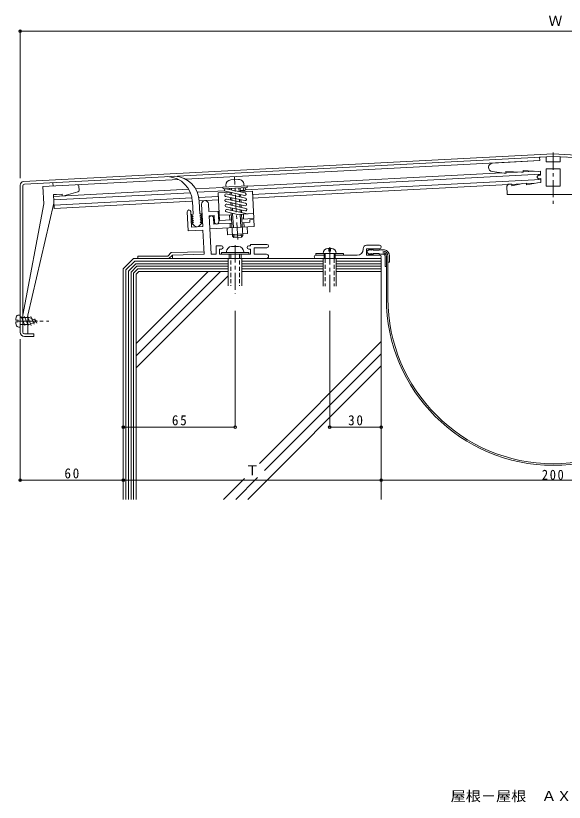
# Model space of a CAD drawing. Units: millimetres, scale not verified. Extents: x -375 to 377, y -270 to 242.
# Drawn here: x -374.9 to -55.9, y -269.5 to 187.5 of the extents above; entities that cross this region are included whole.
import ezdxf
from ezdxf.enums import TextEntityAlignment as Align

# ---------------------------------------------------------------- set-up
doc = ezdxf.new("R2010")
doc.units = ezdxf.units.MM
doc.header["$LTSCALE"] = 2
doc.header["$PDMODE"] = 32
doc.header["$PDSIZE"] = 1.6
doc.linetypes.add('CHAIN1', pattern=[8, 5, -1, 1, -1])
doc.linetypes.add('DASHED1', pattern=[1.8, 1.2, -0.6])
for name, color, linetype, lineweight in [('D-0', 3, 'Continuous', 9), ('D-1', 2, 'Continuous', 9), ('D-2', 4, 'Continuous', 9), ('D-3', 6, 'Continuous', 5), ('D-4', 7, 'Continuous', 9), ('D-5', 7, 'Continuous', 9)]:
    doc.layers.add(name, color=color, linetype=linetype, lineweight=lineweight)
doc.layers.add('F-5_F-5ﾚｲﾔ', color=2, linetype='Continuous')
doc.styles.add('ＭＳ ゴシック', font='')
doc.styles.get('ＭＳ ゴシック').set_extended_font_data('MS Gothic')

msp = doc.modelspace()

# ---------------------------------------------------------------- linework, layer by layer
at = {"layer": 'D-0'}
for p, q in [((-370.402, 91.106), (-62.333, 107.251)), ((-369.831, 89.633), (-62.333, 105.749)), ((246.037, 91.09), (-62.333, 107.251)), ((245.248, 89.629), (-62.333, 105.749)), ((-372.333, 3.603), (-372.333, 89.125)), ((-370.833, 3.603), (-370.833, 88.632)), ((-369.833, 2.603), (-364.333, 2.603)), ((-369.833, 1.103), (-364.333, 1.103)), ((-364.333, 2.603), (-364.333, 1.103))]:
    msp.add_line(p, q, dxfattribs=at)
for centre, radius, start, end in [((-370.333, 89.106), 2, 93.00046, 180), ((-369.833, 88.632), 1, 93.00078, 180), ((-369.833, 3.603), 2.5, 180, 270), ((-369.833, 3.603), 1, 180, 270)]:
    msp.add_arc(centre, radius, start, end, dxfattribs=at)
at = {"layer": 'D-1'}
for p, q in [((-70.229, 105.324), (-62.333, 105.738)), ((-70.229, 105.324), (-70.125, 103.337)), ((-66.333, 105.528), (-66.333, 102.528)), ((-54.438, 105.324), (-62.333, 105.738)), ((-58.334, 105.528), (-58.334, 102.528)), ((-276.271, 92.545), (-70.125, 103.349)), ((-70.125, 103.337), (-97.587, 101.898)), ((-66.333, 102.528), (-58.334, 102.528)), ((-224.704, 89.239), (-92.187, 96.184)), ((-90.769, 95.997), (-97.783, 96.923)), ((-90.769, 95.997), (-89.77, 96.049)), ((-89.822, 97.048), (-89.77, 96.049)), ((-89.822, 97.048), (-80.782, 96.52)), ((-89.784, 96.31), (-83.144, 96.658)), ((-80.782, 96.52), (-79.784, 96.573)), ((-79.836, 97.571), (-79.784, 96.573)), ((-79.797, 96.834), (-73.157, 97.181)), ((-69.798, 97.096), (-69.68, 94.849)), ((-66.333, 98.528), (-66.333, 88.528)), ((-66.333, 98.528), (-58.334, 98.528)), ((-58.334, 98.528), (-58.334, 88.528)), ((-280.286, 92.334), (-359.175, 88.2)), ((-249.832, 92.136), (-245.338, 92.372)), ((-237.139, 83.581), (-69.55, 92.364)), ((-226.693, 87.132), (-69.707, 95.36)), ((-71.64, 94.038), (-70.971, 94.781)), ((-71.61, 93.453), (-71.64, 94.038)), ((-71.61, 93.453), (-70.866, 92.784)), ((-70.971, 94.781), (-69.68, 94.849)), ((-70.866, 92.784), (-69.575, 92.852)), ((-69.575, 92.852), (-69.457, 90.605)), ((-359.175, 88.2), (-358.653, 78.235)), ((-353.183, 88.514), (-353.287, 90.5)), ((-338.152, 88.321), (-338.037, 86.126)), ((-270.274, 86.851), (-254.378, 87.684)), ((-254.336, 86.893), (-240.355, 87.626)), ((-252.671, 88.983), (-252.619, 87.985)), ((-252.657, 86.956), (-241.515, 84.535)), ((-250.284, 86.44), (-250.319, 87.104)), ((-249.474, 86.265), (-249.52, 87.146)), ((-245.017, 85.296), (-245.126, 87.376)), ((-244.212, 85.209), (-244.328, 87.418)), ((-242.185, 89.533), (-242.133, 88.534)), ((-241.214, 86.371), (-226.768, 87.128)), ((-240.355, 87.626), (-240.408, 88.624)), ((-240.397, 88.417), (-224.704, 89.239)), ((-224.233, 82.254), (-88.419, 89.372)), ((-89.378, 88.56), (-89.116, 83.567)), ((-86.421, 89.477), (-81.483, 89.735)), ((-79.943, 90.056), (-77.946, 90.16)), ((-77.933, 89.921), (-72.994, 90.18)), ((-71.455, 90.5), (-69.457, 90.605)), ((-66.333, 88.528), (-58.334, 88.528)), ((-352.922, 83.542), (-347.929, 83.803)), ((-352.922, 83.542), (-351.265, 83.628)), ((-352.503, 75.532), (-352.922, 83.542)), ((-352.869, 82.523), (-274.269, 86.642)), ((-352.764, 80.525), (-273.303, 84.69)), ((-347.876, 82.784), (-347.929, 83.803)), ((-338.768, 85.111), (-346.97, 82.832)), ((-269.309, 84.899), (-253.385, 85.734)), ((-268.446, 81.94), (-257.089, 82.535)), ((-257.194, 84.529), (-250.204, 84.895)), ((-257.194, 84.529), (-256.357, 68.551)), ((-252.975, 85.49), (-241.833, 83.07)), ((-252.818, 82.494), (-241.676, 80.074)), ((-252.5, 83.96), (-241.358, 81.54)), ((-250.128, 83.445), (-250.204, 84.895)), ((-249.317, 83.269), (-249.393, 84.712)), ((-244.86, 82.301), (-244.936, 83.744)), ((-241.787, 86.045), (-244.249, 85.916)), ((-244.212, 85.209), (-237.221, 85.575)), ((-244.05, 82.125), (-244.126, 83.568)), ((-237.221, 85.575), (-236.384, 69.597)), ((-89.116, 83.567), (-35.551, 83.567)), ((-358.653, 78.235), (-370.833, 13.519)), ((-352.661, 78.549), (-367.833, 13.519)), ((-352.607, 77.529), (-272.44, 81.731)), ((-352.503, 75.532), (-272.212, 79.74)), ((-268.217, 79.949), (-256.985, 80.538)), ((-266.186, 65.034), (-266.866, 78.017)), ((-262.636, 73.729), (-262.872, 78.226)), ((-252.661, 79.498), (-241.519, 77.078)), ((-252.342, 80.964), (-241.201, 78.544)), ((-252.186, 77.968), (-241.044, 75.548)), ((-249.971, 80.448), (-250.046, 81.892)), ((-249.814, 77.453), (-249.889, 78.896)), ((-249.16, 80.273), (-249.236, 81.716)), ((-249.003, 77.277), (-249.079, 78.72)), ((-244.703, 79.305), (-244.779, 80.748)), ((-244.546, 76.309), (-244.622, 77.752)), ((-243.893, 79.128), (-243.969, 80.572)), ((-237.035, 81.584), (-224.337, 82.249)), ((-224.337, 82.249), (-224.233, 82.254)), ((-274.564, 62.514), (-275.143, 73.577)), ((-272.675, 64.694), (-273.146, 73.682)), ((-262.636, 73.729), (-257.144, 74.017)), ((-256.817, 67.775), (-257.144, 74.017)), ((-252.504, 76.502), (-241.362, 74.082)), ((-252.347, 73.506), (-245.888, 72.103)), ((-252.029, 74.972), (-240.195, 72.402)), ((-249.657, 74.457), (-249.732, 75.9)), ((-248.846, 74.281), (-248.922, 75.724)), ((-244.389, 73.313), (-244.465, 74.756)), ((-243.736, 76.133), (-243.812, 77.576)), ((-243.579, 73.137), (-243.655, 74.58)), ((-266.476, 70.614), (-266.184, 65.034)), ((-262.505, 71.232), (-259.509, 71.389)), ((-262.505, 71.232), (-261.335, 48.894)), ((-259.747, 66.37), (-259.943, 70.115)), ((-259.313, 67.645), (-259.509, 71.389)), ((-256.514, 71.546), (-249.523, 71.913)), ((-256.357, 68.551), (-249.366, 68.917)), ((-250.365, 68.864), (-250.522, 71.86)), ((-248.869, 59.43), (-249.575, 72.904)), ((-248.332, 64.465), (-248.765, 72.728)), ((-245.888, 72.103), (-236.541, 72.593)), ((-243.938, 64.695), (-244.33, 72.185)), ((-242.877, 59.744), (-243.531, 72.227)), ((-243.374, 69.231), (-236.384, 69.597)), ((-242.376, 69.283), (-242.533, 72.279)), ((-238.854, 68.967), (-236.358, 69.098)), ((-238.854, 68.967), (-238.776, 67.469)), ((-236.358, 69.098), (-236.148, 65.103)), ((-272.675, 64.694), (-266.184, 65.034)), ((-262.113, 63.743), (-236.148, 65.103)), ((-259.747, 66.37), (-257.251, 66.501)), ((-257.243, 66.501), (-249.261, 66.92)), ((-251.877, 64.279), (-251.668, 60.285)), ((-250.129, 64.371), (-250.26, 66.868)), ((-243.27, 67.234), (-238.776, 67.469)), ((-242.14, 64.789), (-242.271, 67.286)), ((-240.393, 64.881), (-240.183, 60.887)), ((-274.564, 62.514), (-266.077, 62.959)), ((-266.077, 62.959), (-265.34, 48.894)), ((-251.668, 60.285), (-240.183, 60.887)), ((-248.869, 59.43), (-242.877, 59.744)), ((-248.028, 58.673), (-248.869, 59.43)), ((-248.123, 60.471), (-248.028, 58.673)), ((-243.729, 60.701), (-243.634, 58.903)), ((-243.634, 58.903), (-242.877, 59.744)), ((-248.028, 58.673), (-243.634, 58.903)), ((-284.471, 49.877), (-265.419, 50.393)), ((-255.334, 51.893), (-256.334, 51.893)), ((-256.334, 51.893), (-256.334, 48.894)), ((-252.334, 50.393), (-252.334, 49.893)), ((-245.334, 53.393), (-249.333, 53.393)), ((-242.333, 50.393), (-242.333, 49.893)), ((-238.333, 53.893), (-239.333, 53.893)), ((-238.333, 51.893), (-239.333, 51.893)), ((-238.333, 54.644), (-238.333, 53.893)), ((-238.333, 54.644), (-228.833, 54.644)), ((-238.333, 51.893), (-238.333, 48.894)), ((-236.334, 52.643), (-228.833, 52.643)), ((-193.233, 52.293), (-191.433, 52.293)), ((-172.833, 51.893), (-172.833, 52.143)), ((-170.833, 54.143), (-163.333, 54.143)), ((-170.833, 52.143), (-163.333, 52.143)), ((-170.833, 52.143), (-170.833, 48.393)), ((-284.471, 49.877), (-286.455, 47.893)), ((-283.833, 48.393), (-285.833, 46.393)), ((-283.833, 48.393), (-265.363, 48.894)), ((-283.833, 46.393), (-283.833, 48.393)), ((-258.333, 48.894), (-261.335, 48.894)), ((-256.334, 48.894), (-238.333, 48.894)), ((-255.334, 49.893), (-239.333, 49.893)), ((-255.334, 49.893), (-255.334, 48.894)), ((-251.333, 46.393), (-251.333, 30.539)), ((-250.833, 48.894), (-250.833, 46.393)), ((-249.833, 48.894), (-249.833, 46.393)), ((-244.834, 48.894), (-244.834, 46.393)), ((-243.833, 48.894), (-243.833, 46.393)), ((-243.333, 46.393), (-243.333, 30.539)), ((-239.333, 49.893), (-239.333, 48.894)), ((-200.333, 49.393), (-200.333, 48.393)), ((-200.333, 49.393), (-184.333, 49.393)), ((-200.333, 48.393), (-194.884, 48.393)), ((-194.884, 48.393), (-200.333, 48.393)), ((-200.333, 46.393), (-163.333, 46.393)), ((-196.134, 30.3), (-196.134, 46.393)), ((-196.133, 49.393), (-188.533, 49.393)), ((-195.583, 49.393), (-195.583, 48.393)), ((-194.884, 46.393), (-194.884, 49.393)), ((-189.784, 46.393), (-189.784, 49.393)), ((-189.784, 48.393), (-184.333, 48.393)), ((-176.333, 48.393), (-189.784, 48.393)), ((-189.084, 49.393), (-189.084, 48.393)), ((-189.084, 48.393), (-189.084, 46.393)), ((-189.083, 49.393), (-189.083, 48.393)), ((-188.533, 30.3), (-188.533, 46.393)), ((-184.333, 49.393), (-184.333, 48.393)), ((-163.333, 48.393), (-170.833, 48.393)), ((-374.918, 10.633), (-373.533, 10.633)), ((-374.918, 9.573), (-373.533, 9.573)), ((-373.533, 9.573), (-373.533, 10.633)), ((-373.162, 13.603), (-372.334, 13.603)), ((-372.334, 6.603), (-372.334, 13.603)), ((-372.334, 12.103), (-367.162, 12.103)), ((-371.68, 12.811), (-369.547, 7.596)), ((-369.825, 12.811), (-367.692, 7.596)), ((-367.97, 12.811), (-365.837, 7.596)), ((-367.833, 13.519), (-367.833, 2.603)), ((-362.333, 10.103), (-367.162, 12.103)), ((-362.333, 10.103), (-367.162, 8.103)), ((-366.115, 12.811), (-364.264, 8.287)), ((-363.707, 11.461), (-362.662, 8.905)), ((-373.162, 6.603), (-372.334, 6.603)), ((-372.334, 8.103), (-367.162, 8.103))]:
    msp.add_line(p, q, dxfattribs=at)
at = {"layer": 'D-1', "linetype": 'CHAIN1'}
for p, q in [((-62.333, 108.001), (-62.333, 78.3)), ((-245.784, 57.459), (-247.68, 93.642)), ((-247.333, 54.142), (-247.333, 25.959)), ((-192.333, 52.941), (-192.333, 25.959))]:
    msp.add_line(p, q, dxfattribs=at)
at = {"layer": 'D-1', "linetype": 'DASHED1'}
for p, q in [((-192.829, 51.809), (-192.829, 50.659)), ((-191.838, 50.659), (-192.829, 50.659)), ((-191.838, 51.809), (-191.838, 50.659)), ((-249.833, 48.894), (-249.833, 30.539)), ((-244.834, 48.894), (-244.834, 30.539)), ((-194.883, 46.393), (-194.883, 30.3)), ((-189.783, 46.393), (-189.783, 30.3))]:
    msp.add_line(p, q, dxfattribs=at)
at = {"layer": 'D-1', "color": 7, "linetype": 'CHAIN1'}
msp.add_line((-372.965, 10.103), (-355.593, 10.103), dxfattribs=at)
at = {"layer": 'D-1'}
for points in [[(-79.836, 97.571), (-70.796, 97.044), (-69.798, 97.096)], [(-254.336, 86.893), (-254.389, 87.892), (-240.408, 88.624)], [(-89.378, 88.56), (-88.431, 89.611), (-86.434, 89.715)], [(-86.434, 89.715), (-86.382, 88.717), (-79.943, 90.056)], [(-77.946, 90.16), (-77.893, 89.162), (-71.455, 90.5)], [(-255.334, 53.893), (-258.333, 53.893), (-258.333, 48.894)], [(-236.334, 52.643), (-236.334, 48.894), (-229.084, 48.894)], [(-303.833, 46.393), (-303.833, 47.893), (-286.455, 47.893)], [(-195.583, 49.393), (-195.583, 48.393), (-195.583, 46.393)]]:
    msp.add_lwpolyline(points, dxfattribs=at)
msp.add_circle((-241.831, 86.798), 0.75, dxfattribs=at)
for centre, radius, start, end in [((-97.456, 99.401), 2.5, 93.00031, 262.47823), ((-249.675, 89.14), 3, 92.99992, 182.99992), ((-245.181, 89.376), 3, 2.99991, 92.99992), ((-339.151, 88.269), 1, 2.99918, 92.99921), ((-252.816, 86.223), 0.75, 77.75453, 257.73474), ((-339.036, 86.074), 1, 285.52844, 3.0006), ((-252.659, 83.227), 0.75, 77.75694, 257.73233), ((-241.674, 83.803), 0.75, 257.75694, 77.73233), ((-264.869, 78.121), 2, 3.00215, 182.99919), ((-252.502, 80.231), 0.75, 77.73474, 257.74583), ((-252.345, 77.235), 0.75, 77.73233, 257.75694), ((-241.517, 80.807), 0.75, 257.75453, 77.73474), ((-241.36, 77.811), 0.75, 257.74583, 77.74583), ((-274.145, 73.63), 1, 3, 183), ((-252.188, 74.239), 0.75, 77.73474, 257.75453), ((-241.203, 74.815), 0.75, 257.73474, 77.75453), ((-261.192, 70.05), 1.25, 2.99908, 182.9991), ((-258.065, 67.71), 1.25, 182.9991, 2.99918), ((-255.334, 52.893), 1, 270, 90), ((-249.333, 50.393), 3, 90, 180), ((-245.334, 50.393), 3, 0, 90), ((-239.333, 52.893), 1, 90, 270), ((-228.833, 53.643), 1, 270, 90), ((-193.233, 49.393), 2.9, 90, 180), ((-191.433, 49.393), 2.9, 0, 90), ((-176.333, 51.893), 3.5, 270, 0), ((-170.833, 52.143), 2, 90, 180), ((-163.333, 53.143), 1, 270, 90), ((-229.084, 47.644), 1.25, 270, 90), ((-200.333, 47.393), 1, 90, 270), ((-163.333, 47.393), 1, 270, 90), ((-365.933, 10.103), 9, 164.53397, 176.62398), ((-365.933, 10.103), 9, 183.37602, 195.46603), ((-373.162, 12.103), 1.5, 90, 164.53389), ((-373.162, 8.103), 1.5, 195.46609, 270)]:
    msp.add_arc(centre, radius, start, end, dxfattribs=at)
at = {"layer": 'D-1', "linetype": 'DASHED1'}
for centre, start, end in [((-193.329, 51.809), 0, 104.41449), ((-191.338, 51.809), 75.58551, 180)]:
    msp.add_arc(centre, 0.5, start, end, dxfattribs=at)
at = {"layer": 'D-2'}
for p, q in [((-271.815, 72.171), (-272.199, 79.503)), ((-267.821, 72.381), (-268.205, 79.712)), ((-273.063, 72.106), (-271.815, 72.171)), ((-271.75, 70.923), (-273.063, 72.106)), ((-272.998, 70.858), (-271.75, 70.923)), ((-271.685, 69.675), (-272.998, 70.858)), ((-272.933, 69.609), (-271.685, 69.675)), ((-271.619, 68.426), (-272.933, 69.609)), ((-266.573, 72.446), (-267.821, 72.381)), ((-267.756, 71.132), (-266.573, 72.446)), ((-266.507, 71.198), (-267.756, 71.132)), ((-267.69, 69.884), (-266.507, 71.198)), ((-266.442, 69.949), (-267.69, 69.884)), ((-267.624, 68.636), (-266.442, 69.949)), ((-266.376, 68.701), (-267.624, 68.636)), ((-267.559, 67.387), (-266.376, 68.701)), ((-272.867, 68.361), (-271.619, 68.426)), ((-271.554, 67.178), (-272.867, 68.361)), ((-271.554, 67.178), (-272.802, 67.113)), ((-270.872, 65.375), (-272.802, 67.113)), ((-268.048, 65.523), (-266.311, 67.453)), ((-267.559, 67.387), (-266.311, 67.453)), ((-168.958, 52.143), (-170.833, 50.268)), ((-168.958, 51.263), (-167.959, 52.143)), ((-168.958, 52.143), (-168.958, 51.263)), ((-167.959, 51.263), (-166.958, 52.143)), ((-167.959, 52.143), (-167.959, 51.263)), ((-166.958, 52.143), (-166.958, 51.263)), ((-166.958, 51.263), (-163.583, 51.263)), ((-163.333, 51.513), (-160.449, 51.513)), ((-170.833, 50.268), (-168.958, 48.393)), ((-168.958, 49.273), (-167.959, 48.393)), ((-168.958, 48.393), (-168.958, 49.273)), ((-167.959, 49.273), (-166.958, 48.393)), ((-167.959, 48.393), (-167.959, 49.273)), ((-166.958, 48.393), (-166.958, 49.273)), ((-166.958, 49.273), (-163.583, 49.273)), ((-163.333, 49.018), (-161.333, 49.018)), ((-160.133, 41.818), (-160.133, 47.818)), ((-159.333, 47.818), (-159.333, 23.275)), ((-158.434, 23.275), (-158.434, 47.818)), ((-157.534, 47.818), (-157.534, 44.298)), ((-160.133, 41.818), (-159.333, 41.818)), ((-158.434, 44.298), (-157.534, 44.298))]:
    msp.add_line(p, q, dxfattribs=at)
for centre, radius, start, end in [((-287.196, 79.033), 15, 1.79433, 87.13452), ((-283.201, 79.242), 15, 1.79431, 87.13472), ((-269.534, 66.862), 2, 228, 318), ((-163.333, 51.263), 0.25, 90, 180), ((-161.333, 47.818), 2.9, 0, 90), ((-161.333, 47.818), 3.8, 0, 76.53079), ((-163.333, 49.273), 0.25, 180, 270), ((-161.333, 47.818), 2, 0, 90), ((-161.333, 47.818), 1.2, 0, 90), ((-62.333, 23.275), 97, 180, 270), ((-62.333, 23.275), 96.1, 180, 270), ((-62.333, 23.275), 97, 270, 0), ((-62.333, 23.275), 96.1, 270, 0)]:
    msp.add_arc(centre, radius, start, end, dxfattribs=at)
at = {"layer": 'D-3'}
for p, q in [((-306.333, 46.393), (-312.333, 40.393)), ((-306.333, 46.393), (-192.333, 46.393)), ((-192.333, 46.393), (-162.333, 46.393)), ((-162.333, 46.393), (-162.333, -93.607)), ((-305.712, 44.893), (-310.834, 39.772)), ((-305.091, 43.393), (-309.333, 39.151)), ((-304.469, 41.894), (-307.834, 38.529)), ((-305.712, 44.893), (-251.333, 44.893)), ((-305.091, 43.393), (-251.333, 43.393)), ((-304.469, 41.894), (-251.333, 41.894)), ((-243.333, 44.893), (-196.134, 44.893)), ((-243.333, 43.393), (-196.134, 43.393)), ((-243.333, 41.894), (-196.134, 41.894)), ((-188.533, 44.893), (-162.333, 44.893)), ((-188.533, 43.393), (-162.333, 43.393)), ((-188.533, 41.893), (-162.333, 41.893)), ((-312.333, 40.393), (-312.333, -93.607)), ((-310.834, 39.772), (-310.834, -93.607)), ((-309.333, 39.151), (-309.333, -93.607)), ((-307.834, 38.529), (-307.834, -93.607)), ((-303.848, 40.393), (-306.333, 37.908)), ((-306.333, 37.908), (-306.333, -93.607)), ((-303.227, 38.894), (-304.833, 37.287)), ((-304.833, -10.025), (-255.915, 38.894)), ((-304.833, -2.954), (-262.986, 38.894)), ((-304.833, 37.287), (-304.833, -93.607)), ((-303.848, 40.393), (-251.333, 40.393)), ((-303.227, 38.894), (-251.333, 38.894)), ((-243.333, 40.393), (-196.134, 40.393)), ((-243.333, 38.894), (-196.134, 38.894)), ((-188.533, 40.393), (-162.333, 40.393)), ((-188.533, 38.894), (-162.333, 38.894)), ((-304.833, -17.096), (-251.333, 36.404)), ((-233.142, -72.684), (-162.333, -1.875)), ((-230.16, -76.772), (-162.333, -8.946)), ((-239.923, -93.607), (-162.333, -16.017)), ((-254.065, -93.607), (-241.865, -81.406)), ((-246.994, -93.607), (-234.275, -80.888))]:
    msp.add_line(p, q, dxfattribs=at)
at = {"layer": 'D-4'}
for p, q in [((-372.333, 179.189), (-372.333, 93.125)), ((-372.333, 178.589), (247.667, 178.589)), ((-192.333, -51.544), (-192.333, 15.959)), ((-372.333, -83.005), (-372.333, -0.397)), ((-192.333, -51.544), (-162.333, -51.544)), ((-312.333, -82.405), (-372.333, -82.405))]:
    msp.add_line(p, q, dxfattribs=at)
msp.add_lwpolyline([(-312.333, -51.544), (-247.333, -51.544), (-247.333, 15.959)], dxfattribs=at)
for p in [(-372.333, 178.589), (-312.333, -51.544), (-247.333, -51.544), (-192.333, -51.544), (-162.333, -51.544), (-372.333, -82.405), (-312.333, -82.405)]:
    msp.add_point(p, dxfattribs=at)
at = {"layer": 'D-5'}
for p, q in [((-312.333, -82.405), (-312.333, -83.005)), ((-312.333, -82.405), (187.666, -82.405)), ((-162.333, -82.405), (-162.333, -83.005))]:
    msp.add_line(p, q, dxfattribs=at)
for p in [(-312.333, -82.405), (-162.333, -82.405)]:
    msp.add_point(p, dxfattribs=at)

# ---------------------------------------------------------------- texts
at = {"layer": 'D-4', "color": 2, "char_height": 5.865, "attachment_point": 7, "style": 'ＭＳ ゴシック'}
for s, insert in [('\\T1.27;\\W0.95;65', (-284.083, -50.544)), ('\\T1.27;\\W0.95;30', (-181.583, -50.544)), ('\\T1.27;\\W0.95;60', (-346.583, -81.405))]:
    msp.add_mtext(s, dxfattribs=dict(at, insert=insert))
at = {"layer": 'D-5', "color": 2, "style": 'ＭＳ ゴシック'}
for s, p in [('Ｗ', (-65.031, 179.872)), ('Ｔ', (-241.333, -81.405))]:
    msp.add_text(s, height=5.865, dxfattribs=at).set_placement(p, align=Align.BOTTOM_LEFT)
at = {"layer": 'D-5', "color": 2, "insert": (-68.897, -82.227), "char_height": 5.865, "attachment_point": 7, "style": 'ＭＳ ゴシック'}
msp.add_mtext('\\T1.27;\\W0.9;200', dxfattribs=at)
at = {"layer": 'F-5_F-5ﾚｲﾔ', "style": 'ＭＳ ゴシック', "width": 1.1}
msp.add_text('屋根－屋根\u3000ＡＸ１１－２００Ｇ', height=5.865, dxfattribs=at).set_placement((-122, -270.622), align=Align.BOTTOM_LEFT)

doc.saveas('drawing.dxf')
